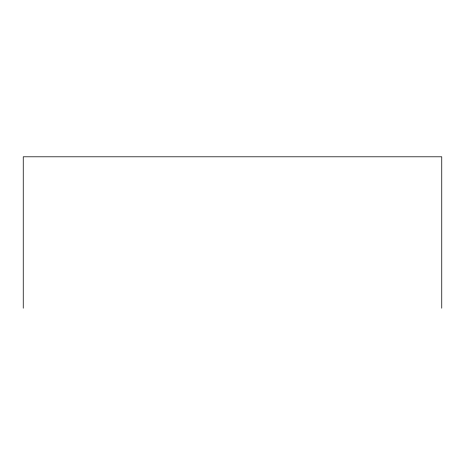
<?xml version="1.0" encoding="UTF-8"?>
<svg xmlns="http://www.w3.org/2000/svg" width="465" height="465" viewBox="0 0 465 465"><rect width="100%" height="100%" fill="white"/><g stroke="black" fill="none" stroke-linecap="round" stroke-linejoin="round"><path stroke-width="0.7" d="M441.75 308.202L441.75 156.798L23.25 156.798L23.25 308.202"/></g></svg>
